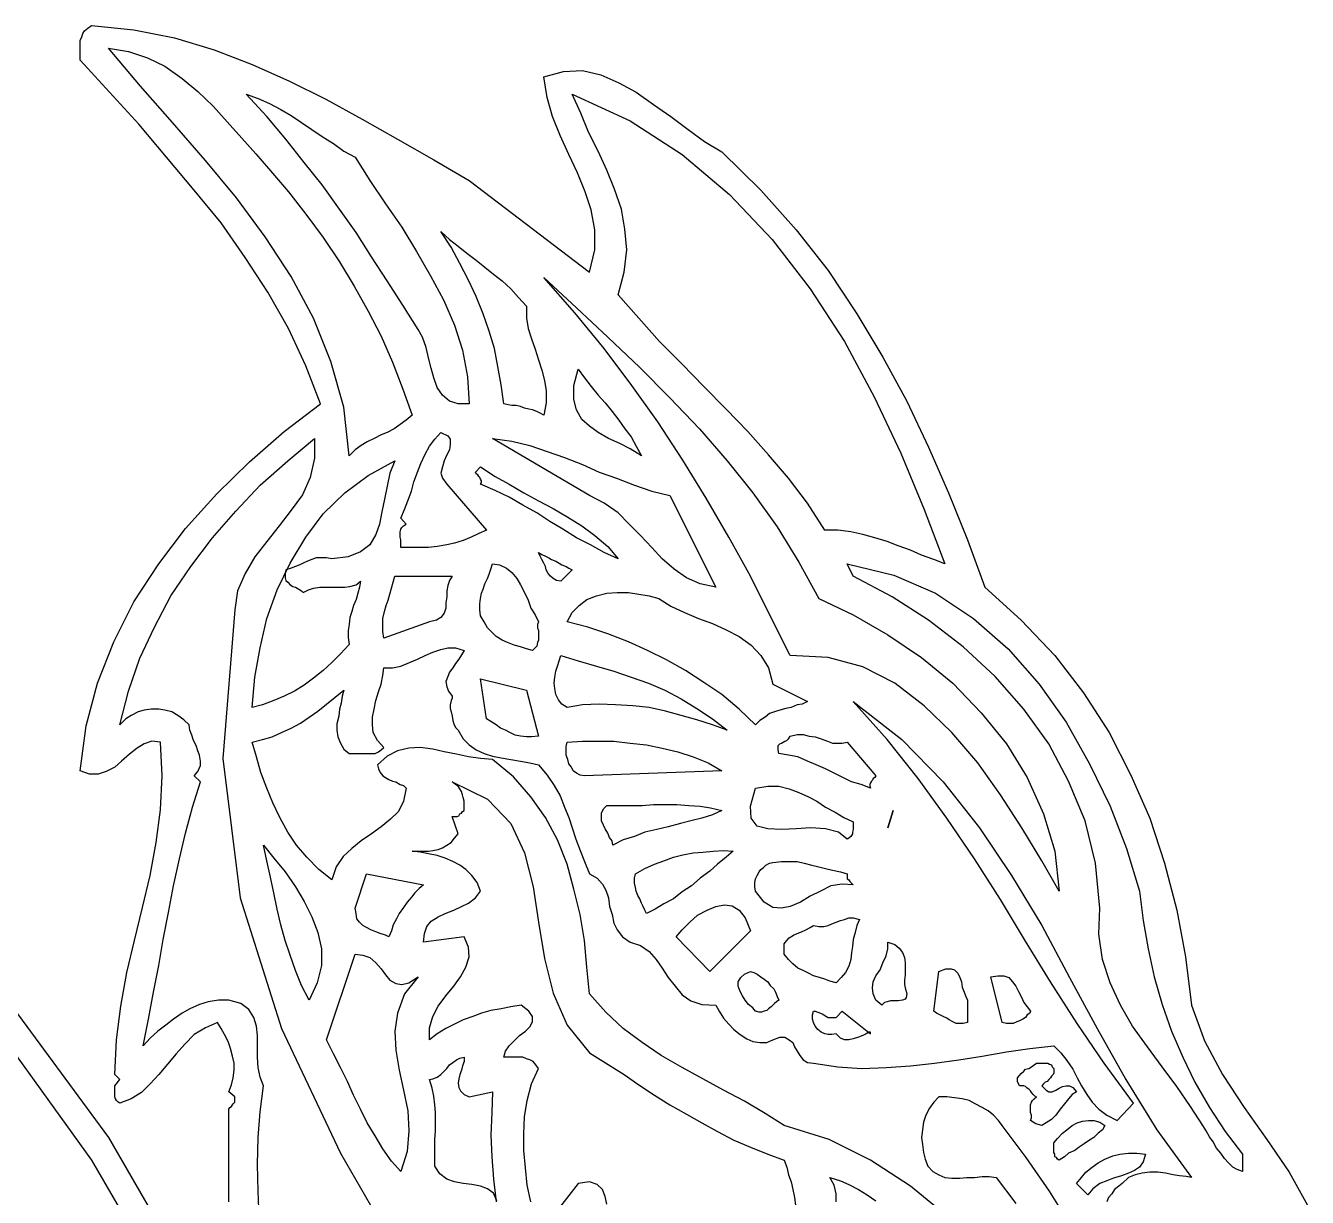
# Model space of a CAD drawing. Extents: x 0.03 to 7.3, y 0.04 to 8.79.
# Drawn here: x 5.632 to 7.114, y 6.95 to 8.304 of the extents above; entities that cross this region are included whole.
import ezdxf

# ---------------------------------------------------------------- set-up
doc = ezdxf.new("R2010")
doc.units = 0
doc.layers.add('1', color=7, linetype='Continuous')

msp = doc.modelspace()

# ---------------------------------------------------------------- linework, layer by layer
for points in [[(5.867, 6.945), (5.867, 6.968), (5.867, 6.99), (5.867, 7.012), (5.867, 7.033), (5.867, 7.052), (5.868, 7.054), (5.87, 7.055), (5.871, 7.057), (5.872, 7.058), (5.874, 7.06), (5.874, 7.062), (5.874, 7.064), (5.874, 7.066), (5.867, 7.072), (5.87, 7.08), (5.872, 7.088), (5.873, 7.097), (5.873, 7.105), (5.871, 7.113), (5.869, 7.122), (5.866, 7.13), (5.862, 7.138), (5.858, 7.145), (5.854, 7.152), (5.84, 7.146), (5.827, 7.138), (5.816, 7.127), (5.806, 7.116), (5.796, 7.104), (5.786, 7.092), (5.776, 7.081), (5.766, 7.071), (5.754, 7.064), (5.741, 7.059), (5.739, 7.06), (5.737, 7.062), (5.736, 7.064), (5.735, 7.066), (5.735, 7.068), (5.735, 7.071), (5.735, 7.073), (5.735, 7.076), (5.735, 7.079), (5.741, 7.086), (5.735, 7.092), (5.737, 7.132), (5.742, 7.171), (5.749, 7.21), (5.758, 7.247), (5.767, 7.285), (5.776, 7.322), (5.783, 7.36), (5.788, 7.398), (5.79, 7.437), (5.788, 7.476), (5.778, 7.477), (5.769, 7.474), (5.761, 7.469), (5.752, 7.462), (5.743, 7.454), (5.735, 7.447), (5.725, 7.442), (5.716, 7.439), (5.706, 7.439), (5.695, 7.443), (5.702, 7.495), (5.715, 7.544), (5.734, 7.592), (5.757, 7.638), (5.786, 7.682), (5.817, 7.723), (5.853, 7.763), (5.891, 7.8), (5.931, 7.835), (5.973, 7.867), (5.956, 7.911), (5.936, 7.954), (5.912, 7.996), (5.886, 8.036), (5.858, 8.076), (5.827, 8.114), (5.795, 8.152), (5.763, 8.19), (5.729, 8.227), (5.695, 8.264), (5.695, 8.269), (5.695, 8.274), (5.695, 8.278), (5.695, 8.283), (5.695, 8.287), (5.697, 8.291), (5.698, 8.295), (5.7, 8.298), (5.704, 8.301), (5.708, 8.304), (5.757, 8.299), (5.804, 8.29), (5.85, 8.276), (5.894, 8.259), (5.937, 8.24), (5.979, 8.219), (6.021, 8.196), (6.062, 8.173), (6.104, 8.149), (6.145, 8.125), (6.284, 8.019), (6.29, 8.045), (6.29, 8.068), (6.286, 8.091), (6.279, 8.112), (6.27, 8.134), (6.26, 8.155), (6.25, 8.177), (6.241, 8.199), (6.235, 8.221), (6.231, 8.245), (6.254, 8.251), (6.276, 8.252), (6.297, 8.247), (6.318, 8.238), (6.338, 8.227), (6.358, 8.213), (6.378, 8.199), (6.398, 8.184), (6.417, 8.17), (6.437, 8.158), (6.482, 8.114), (6.523, 8.068), (6.56, 8.021), (6.593, 7.971), (6.623, 7.921), (6.651, 7.87), (6.676, 7.817), (6.699, 7.764), (6.721, 7.71), (6.741, 7.655), (6.783, 7.617), (6.822, 7.576), (6.855, 7.533), (6.885, 7.487), (6.91, 7.438), (6.932, 7.388), (6.949, 7.336), (6.963, 7.282), (6.973, 7.228), (6.98, 7.172), (6.995, 7.131), (7.016, 7.092), (7.041, 7.054), (7.067, 7.017), (7.093, 6.979), (7.114, 6.941)], [(5.613, 7.175), (5.728, 7.019), (5.9, 6.721)], [(6.821, 7.099), (6.821, 7.096), (6.821, 7.094), (6.82, 7.092), (6.818, 7.09), (6.817, 7.088), (6.815, 7.086), (6.813, 7.084), (6.811, 7.083), (6.809, 7.081), (6.807, 7.079), (6.812, 7.074), (6.815, 7.072), (6.819, 7.072), (6.823, 7.074), (6.827, 7.076), (6.831, 7.078), (6.835, 7.079), (6.839, 7.079), (6.843, 7.077), (6.847, 7.072), (6.842, 7.069), (6.838, 7.064), (6.833, 7.058), (6.828, 7.052), (6.823, 7.045), (6.818, 7.04), (6.812, 7.036), (6.807, 7.033), (6.8, 7.035), (6.794, 7.039), (6.795, 7.042), (6.795, 7.045), (6.794, 7.048), (6.794, 7.051), (6.794, 7.054), (6.794, 7.057), (6.795, 7.06), (6.796, 7.062), (6.798, 7.064), (6.801, 7.066), (6.799, 7.067), (6.797, 7.069), (6.795, 7.071), (6.794, 7.073), (6.792, 7.075), (6.79, 7.076), (6.788, 7.078), (6.786, 7.079), (6.784, 7.079), (6.781, 7.079), (6.779, 7.084), (6.779, 7.088), (6.781, 7.091), (6.783, 7.093), (6.786, 7.096), (6.788, 7.098), (6.792, 7.099), (6.795, 7.101), (6.798, 7.103), (6.801, 7.105), (6.804, 7.105), (6.807, 7.105), (6.809, 7.105), (6.812, 7.105), (6.814, 7.105), (6.816, 7.104), (6.818, 7.103), (6.819, 7.101), (6.821, 7.099)], [(6.88, 7.033), (6.877, 7.028), (6.872, 7.024), (6.867, 7.019), (6.862, 7.016), (6.856, 7.012), (6.85, 7.008), (6.845, 7.004), (6.838, 7.001), (6.833, 6.997), (6.827, 6.993), (6.825, 6.994), (6.824, 6.996), (6.822, 6.997), (6.822, 7), (6.821, 7.002), (6.821, 7.004), (6.821, 7.007), (6.821, 7.01), (6.821, 7.013), (6.825, 7.018), (6.831, 7.024), (6.836, 7.028), (6.842, 7.033), (6.848, 7.036), (6.854, 7.038), (6.861, 7.039), (6.867, 7.039), (6.874, 7.037), (6.88, 7.033)], [(6.927, 7), (6.924, 6.991), (6.92, 6.985), (6.914, 6.981), (6.907, 6.978), (6.899, 6.975), (6.89, 6.972), (6.882, 6.969), (6.874, 6.966), (6.866, 6.96), (6.86, 6.953), (6.847, 6.966), (6.853, 6.973), (6.858, 6.979), (6.865, 6.985), (6.872, 6.99), (6.88, 6.994), (6.889, 6.998), (6.897, 7), (6.907, 7.001), (6.917, 7.001), (6.927, 7)]]:
    msp.add_lwpolyline(points)
at = {"layer": '1'}
for points in [[(5.913, 8.139), (5.936, 8.112), (5.956, 8.086), (5.976, 8.059), (5.995, 8.031), (6.012, 8.003), (6.028, 7.974), (6.043, 7.945), (6.056, 7.915), (6.068, 7.884), (6.079, 7.854), (6.072, 7.848), (6.065, 7.843), (6.058, 7.838), (6.05, 7.834), (6.043, 7.831), (6.035, 7.827), (6.027, 7.823), (6.02, 7.819), (6.013, 7.814), (6.006, 7.807), (6, 7.863), (5.985, 7.916), (5.965, 7.966), (5.939, 8.014), (5.909, 8.06), (5.876, 8.105), (5.84, 8.148), (5.802, 8.192), (5.765, 8.234), (5.728, 8.278), (5.751, 8.274), (5.773, 8.267), (5.793, 8.257), (5.813, 8.243), (5.831, 8.228), (5.849, 8.211), (5.865, 8.193), (5.882, 8.174), (5.898, 8.156), (5.913, 8.139)], [(6.013, 8.152), (6.03, 8.125), (6.048, 8.098), (6.067, 8.071), (6.084, 8.043), (6.1, 8.015), (6.115, 7.987), (6.128, 7.958), (6.137, 7.929), (6.143, 7.898), (6.145, 7.867), (6.132, 7.867), (6.122, 7.87), (6.114, 7.877), (6.108, 7.886), (6.104, 7.897), (6.101, 7.908), (6.098, 7.92), (6.095, 7.932), (6.091, 7.944), (6.086, 7.953), (6.068, 7.981), (6.05, 8.009), (6.032, 8.037), (6.014, 8.065), (5.995, 8.092), (5.975, 8.12), (5.954, 8.146), (5.933, 8.173), (5.911, 8.199), (5.887, 8.225), (5.901, 8.22), (5.914, 8.214), (5.927, 8.207), (5.939, 8.2), (5.951, 8.192), (5.963, 8.184), (5.976, 8.175), (5.988, 8.168), (6, 8.159), (6.013, 8.152)], [(6.695, 7.682), (6.682, 7.687), (6.668, 7.692), (6.655, 7.698), (6.641, 7.703), (6.628, 7.708), (6.614, 7.712), (6.6, 7.716), (6.586, 7.719), (6.571, 7.721), (6.556, 7.721), (6.536, 7.752), (6.514, 7.781), (6.491, 7.808), (6.467, 7.835), (6.442, 7.861), (6.416, 7.887), (6.391, 7.913), (6.365, 7.939), (6.341, 7.966), (6.317, 7.993), (6.324, 8.019), (6.327, 8.045), (6.325, 8.069), (6.321, 8.092), (6.313, 8.115), (6.304, 8.137), (6.294, 8.159), (6.283, 8.181), (6.274, 8.203), (6.264, 8.225), (6.331, 8.194), (6.391, 8.155), (6.446, 8.109), (6.495, 8.057), (6.539, 8), (6.579, 7.939), (6.613, 7.875), (6.644, 7.81), (6.671, 7.745), (6.695, 7.682)], [(6.211, 7.98), (6.211, 7.966), (6.213, 7.954), (6.217, 7.942), (6.221, 7.93), (6.225, 7.918), (6.229, 7.906), (6.232, 7.894), (6.234, 7.882), (6.234, 7.868), (6.231, 7.854), (6.227, 7.856), (6.223, 7.858), (6.218, 7.86), (6.214, 7.861), (6.209, 7.862), (6.204, 7.864), (6.199, 7.865), (6.194, 7.865), (6.19, 7.866), (6.185, 7.867), (6.182, 7.889), (6.178, 7.91), (6.174, 7.931), (6.168, 7.951), (6.161, 7.971), (6.153, 7.991), (6.144, 8.01), (6.134, 8.029), (6.124, 8.048), (6.112, 8.066), (6.122, 8.057), (6.132, 8.049), (6.142, 8.041), (6.153, 8.033), (6.163, 8.025), (6.173, 8.017), (6.183, 8.009), (6.193, 8), (6.202, 7.99), (6.211, 7.98)], [(6.549, 7.642), (6.589, 7.623), (6.629, 7.6), (6.668, 7.574), (6.704, 7.544), (6.737, 7.51), (6.766, 7.474), (6.79, 7.435), (6.809, 7.393), (6.822, 7.35), (6.827, 7.304), (6.807, 7.339), (6.784, 7.377), (6.759, 7.415), (6.733, 7.452), (6.703, 7.487), (6.671, 7.518), (6.637, 7.544), (6.6, 7.563), (6.56, 7.574), (6.516, 7.576), (6.493, 7.622), (6.47, 7.668), (6.445, 7.713), (6.419, 7.758), (6.392, 7.802), (6.363, 7.846), (6.333, 7.888), (6.301, 7.931), (6.267, 7.972), (6.231, 8.013), (6.269, 7.978), (6.305, 7.944), (6.342, 7.909), (6.377, 7.874), (6.411, 7.838), (6.443, 7.801), (6.473, 7.764), (6.501, 7.725), (6.526, 7.684), (6.549, 7.642)], [(6.344, 7.807), (6.331, 7.815), (6.319, 7.821), (6.306, 7.827), (6.294, 7.834), (6.284, 7.841), (6.275, 7.849), (6.269, 7.86), (6.266, 7.872), (6.266, 7.888), (6.271, 7.907), (6.278, 7.897), (6.286, 7.887), (6.294, 7.877), (6.302, 7.868), (6.31, 7.858), (6.318, 7.848), (6.325, 7.838), (6.332, 7.829), (6.338, 7.818), (6.344, 7.807)], [(5.902, 6.927), (5.901, 6.957), (5.9, 6.988), (5.901, 7.019), (5.903, 7.049), (5.907, 7.079), (5.903, 7.089), (5.901, 7.1), (5.9, 7.112), (5.9, 7.125), (5.9, 7.137), (5.899, 7.148), (5.896, 7.158), (5.89, 7.167), (5.881, 7.174), (5.867, 7.178), (5.855, 7.178), (5.843, 7.176), (5.833, 7.173), (5.822, 7.168), (5.813, 7.163), (5.803, 7.156), (5.794, 7.149), (5.785, 7.142), (5.776, 7.134), (5.768, 7.125), (5.774, 7.156), (5.78, 7.187), (5.786, 7.218), (5.791, 7.248), (5.797, 7.279), (5.803, 7.31), (5.81, 7.341), (5.817, 7.371), (5.825, 7.401), (5.834, 7.43), (5.827, 7.437), (5.831, 7.442), (5.834, 7.449), (5.834, 7.454), (5.833, 7.461), (5.831, 7.466), (5.829, 7.472), (5.826, 7.478), (5.824, 7.484), (5.822, 7.49), (5.821, 7.496), (5.815, 7.502), (5.808, 7.507), (5.801, 7.511), (5.793, 7.513), (5.786, 7.514), (5.777, 7.514), (5.769, 7.513), (5.762, 7.511), (5.754, 7.507), (5.748, 7.503), (5.741, 7.496), (5.751, 7.535), (5.764, 7.573), (5.781, 7.609), (5.8, 7.645), (5.823, 7.679), (5.848, 7.712), (5.875, 7.743), (5.903, 7.773), (5.935, 7.801), (5.966, 7.827), (5.966, 7.804), (5.961, 7.782), (5.952, 7.762), (5.939, 7.744), (5.925, 7.726), (5.911, 7.708), (5.897, 7.69), (5.886, 7.671), (5.877, 7.651), (5.874, 7.629)], [(6.119, 7.774), (6.165, 7.721), (6.156, 7.717), (6.147, 7.713), (6.138, 7.709), (6.128, 7.706), (6.119, 7.704), (6.108, 7.702), (6.098, 7.701), (6.088, 7.701), (6.077, 7.701), (6.066, 7.701), (6.066, 7.704), (6.066, 7.707), (6.066, 7.71), (6.065, 7.713), (6.065, 7.716), (6.065, 7.719), (6.066, 7.722), (6.067, 7.724), (6.069, 7.726), (6.072, 7.728), (6.066, 7.735), (6.07, 7.745), (6.074, 7.755), (6.078, 7.766), (6.081, 7.777), (6.085, 7.788), (6.089, 7.798), (6.094, 7.809), (6.099, 7.818), (6.105, 7.826), (6.112, 7.834), (6.12, 7.83), (6.123, 7.826), (6.123, 7.82), (6.122, 7.814), (6.119, 7.808), (6.116, 7.801), (6.114, 7.794), (6.112, 7.787), (6.114, 7.781), (6.119, 7.774)], [(6.377, 7.761), (6.43, 7.655), (6.412, 7.659), (6.396, 7.666), (6.382, 7.676), (6.368, 7.688), (6.356, 7.701), (6.343, 7.715), (6.33, 7.728), (6.317, 7.741), (6.301, 7.752), (6.284, 7.761), (6.172, 7.827), (6.194, 7.824), (6.215, 7.819), (6.235, 7.812), (6.255, 7.805), (6.276, 7.797), (6.295, 7.788), (6.315, 7.781), (6.336, 7.773), (6.356, 7.766), (6.377, 7.761)], [(5.986, 7.688), (5.98, 7.689), (5.974, 7.689), (5.968, 7.689), (5.963, 7.687), (5.958, 7.685), (5.953, 7.683), (5.949, 7.681), (5.944, 7.679), (5.939, 7.677), (5.933, 7.675), (5.932, 7.67), (5.932, 7.666), (5.933, 7.663), (5.935, 7.661), (5.938, 7.658), (5.941, 7.656), (5.944, 7.655), (5.948, 7.653), (5.951, 7.651), (5.953, 7.649), (5.959, 7.652), (5.965, 7.654), (5.972, 7.655), (5.979, 7.655), (5.986, 7.655), (5.993, 7.655), (6.001, 7.655), (6.007, 7.656), (6.014, 7.658), (6.019, 7.662), (6.018, 7.655), (6.016, 7.648), (6.014, 7.641), (6.011, 7.634), (6.009, 7.627), (6.007, 7.62), (6.006, 7.612), (6.005, 7.605), (6.005, 7.597), (6.006, 7.589), (5.996, 7.578), (5.986, 7.568), (5.976, 7.559), (5.965, 7.55), (5.954, 7.542), (5.943, 7.535), (5.931, 7.529), (5.919, 7.524), (5.906, 7.519), (5.894, 7.516), (5.897, 7.551), (5.903, 7.585), (5.911, 7.619), (5.923, 7.652), (5.938, 7.683), (5.956, 7.713), (5.976, 7.74), (6.001, 7.764), (6.028, 7.784), (6.059, 7.801), (6.053, 7.787), (6.05, 7.772), (6.047, 7.757), (6.044, 7.742), (6.041, 7.728), (6.037, 7.716), (6.03, 7.704), (6.019, 7.696), (6.005, 7.69), (5.986, 7.688)], [(6.317, 7.688), (6.301, 7.695), (6.285, 7.704), (6.269, 7.712), (6.253, 7.722), (6.238, 7.731), (6.223, 7.741), (6.207, 7.75), (6.191, 7.759), (6.175, 7.767), (6.158, 7.774), (6.159, 7.776), (6.159, 7.778), (6.158, 7.78), (6.157, 7.782), (6.156, 7.783), (6.155, 7.785), (6.153, 7.786), (6.152, 7.788), (6.158, 7.794), (6.175, 7.783), (6.191, 7.774), (6.208, 7.764), (6.225, 7.755), (6.242, 7.746), (6.259, 7.736), (6.275, 7.726), (6.29, 7.715), (6.305, 7.702), (6.317, 7.688)], [(6.264, 7.675), (6.251, 7.662), (6.246, 7.663), (6.242, 7.665), (6.239, 7.668), (6.236, 7.671), (6.234, 7.675), (6.233, 7.679), (6.231, 7.683), (6.229, 7.687), (6.227, 7.691), (6.225, 7.695), (6.229, 7.693), (6.233, 7.691), (6.237, 7.689), (6.24, 7.687), (6.245, 7.685), (6.249, 7.683), (6.252, 7.681), (6.257, 7.679), (6.26, 7.677), (6.264, 7.675)], [(6.225, 7.615), (6.224, 7.612), (6.224, 7.608), (6.225, 7.605), (6.225, 7.601), (6.225, 7.597), (6.225, 7.594), (6.224, 7.591), (6.223, 7.587), (6.221, 7.585), (6.218, 7.582), (6.211, 7.584), (6.204, 7.586), (6.197, 7.588), (6.189, 7.591), (6.183, 7.594), (6.176, 7.598), (6.171, 7.603), (6.166, 7.608), (6.162, 7.615), (6.158, 7.622), (6.157, 7.629), (6.157, 7.636), (6.158, 7.642), (6.159, 7.648), (6.161, 7.653), (6.163, 7.659), (6.166, 7.665), (6.168, 7.67), (6.17, 7.676), (6.172, 7.682), (6.18, 7.681), (6.188, 7.677), (6.194, 7.672), (6.2, 7.665), (6.204, 7.658), (6.209, 7.649), (6.213, 7.64), (6.216, 7.631), (6.221, 7.623), (6.225, 7.615)], [(6.92, 7.304), (6.924, 7.27), (6.93, 7.237), (6.937, 7.205), (6.946, 7.173), (6.957, 7.142), (6.97, 7.112), (6.984, 7.083), (7.001, 7.054), (7.019, 7.026), (7.039, 7), (7.039, 6.98), (7.033, 6.982), (7.028, 6.985), (7.023, 6.99), (7.018, 6.995), (7.014, 7.001), (7.009, 7.007), (7.005, 7.014), (7.001, 7.02), (6.997, 7.027), (6.993, 7.033), (6.979, 7.055), (6.963, 7.078), (6.946, 7.101), (6.929, 7.124), (6.912, 7.148), (6.898, 7.172), (6.886, 7.198), (6.877, 7.225), (6.873, 7.254), (6.874, 7.284), (6.869, 7.336), (6.857, 7.385), (6.838, 7.431), (6.815, 7.474), (6.786, 7.514), (6.753, 7.552), (6.716, 7.586), (6.676, 7.617), (6.634, 7.644), (6.589, 7.668), (6.582, 7.682), (6.636, 7.669), (6.684, 7.648), (6.728, 7.619), (6.768, 7.584), (6.804, 7.543), (6.835, 7.499), (6.862, 7.451), (6.886, 7.402), (6.905, 7.353), (6.92, 7.304)], [(6.125, 7.668), (6.122, 7.663), (6.12, 7.657), (6.119, 7.651), (6.119, 7.644), (6.118, 7.637), (6.118, 7.631), (6.116, 7.625), (6.112, 7.62), (6.107, 7.617), (6.099, 7.615), (6.046, 7.596), (6.045, 7.604), (6.045, 7.612), (6.045, 7.619), (6.047, 7.627), (6.049, 7.634), (6.051, 7.64), (6.053, 7.647), (6.055, 7.654), (6.057, 7.661), (6.059, 7.668), (6.125, 7.668)], [(6.496, 7.543), (6.536, 7.523), (6.53, 7.52), (6.524, 7.519), (6.517, 7.516), (6.511, 7.515), (6.504, 7.513), (6.498, 7.511), (6.492, 7.509), (6.487, 7.505), (6.481, 7.501), (6.476, 7.496), (6.457, 7.514), (6.437, 7.531), (6.416, 7.545), (6.395, 7.559), (6.373, 7.571), (6.351, 7.582), (6.329, 7.592), (6.305, 7.601), (6.282, 7.609), (6.258, 7.615), (6.264, 7.626), (6.272, 7.634), (6.281, 7.641), (6.292, 7.645), (6.304, 7.648), (6.316, 7.649), (6.329, 7.649), (6.341, 7.647), (6.353, 7.645), (6.364, 7.642), (6.378, 7.633), (6.394, 7.626), (6.41, 7.619), (6.426, 7.613), (6.442, 7.606), (6.457, 7.598), (6.471, 7.588), (6.482, 7.576), (6.491, 7.562), (6.496, 7.543)], [(5.874, 7.629), (5.86, 7.457), (5.88, 7.296), (5.928, 7.145), (5.996, 7.001), (6.077, 6.861)], [(6.698, 6.928), (6.655, 6.963), (6.609, 6.993), (6.561, 7.017), (6.509, 7.033), (6.487, 7.047), (6.463, 7.061), (6.439, 7.074), (6.415, 7.087), (6.391, 7.1), (6.367, 7.114), (6.345, 7.129), (6.323, 7.145), (6.303, 7.164), (6.284, 7.185), (6.281, 7.216), (6.278, 7.247), (6.273, 7.277), (6.266, 7.306), (6.258, 7.335), (6.247, 7.363), (6.233, 7.389), (6.216, 7.413), (6.196, 7.436), (6.172, 7.456), (6.158, 7.457), (6.144, 7.459), (6.13, 7.462), (6.116, 7.465), (6.103, 7.468), (6.088, 7.47), (6.075, 7.469), (6.062, 7.466), (6.05, 7.46), (6.039, 7.45), (6.04, 7.445), (6.042, 7.441), (6.045, 7.437), (6.048, 7.435), (6.052, 7.433), (6.056, 7.431), (6.06, 7.43), (6.065, 7.427), (6.069, 7.426), (6.072, 7.423), (6.069, 7.408), (6.063, 7.396), (6.054, 7.387), (6.043, 7.378), (6.032, 7.37), (6.02, 7.362), (6.009, 7.353), (5.999, 7.344), (5.991, 7.332), (5.986, 7.317), (5.971, 7.329), (5.957, 7.343), (5.945, 7.357), (5.935, 7.372), (5.926, 7.389), (5.918, 7.406), (5.911, 7.423), (5.904, 7.441), (5.899, 7.459), (5.894, 7.476), (5.906, 7.479), (5.917, 7.482), (5.928, 7.487), (5.939, 7.492), (5.95, 7.498), (5.96, 7.505), (5.97, 7.512), (5.98, 7.52), (5.99, 7.528), (6, 7.536), (5.998, 7.529), (5.997, 7.521), (5.995, 7.514), (5.994, 7.506), (5.992, 7.497), (5.992, 7.49), (5.993, 7.482), (5.996, 7.475), (6, 7.468), (6.006, 7.463), (6.01, 7.463), (6.014, 7.463), (6.019, 7.463), (6.023, 7.463), (6.028, 7.463), (6.032, 7.463), (6.036, 7.463), (6.04, 7.465), (6.043, 7.467), (6.046, 7.47), (6.039, 7.478), (6.034, 7.487), (6.033, 7.496), (6.033, 7.505), (6.035, 7.514), (6.037, 7.524), (6.04, 7.534), (6.043, 7.543), (6.045, 7.553), (6.046, 7.562), (6.056, 7.562), (6.066, 7.564), (6.076, 7.568), (6.085, 7.572), (6.094, 7.576), (6.103, 7.58), (6.112, 7.583), (6.12, 7.585), (6.129, 7.585), (6.139, 7.582)], [(6.139, 7.582), (6.136, 7.577), (6.133, 7.572), (6.129, 7.567), (6.126, 7.562), (6.122, 7.557), (6.12, 7.552), (6.118, 7.546), (6.119, 7.54), (6.121, 7.535), (6.125, 7.529), (6.125, 7.527), (6.124, 7.524), (6.123, 7.519), (6.123, 7.515), (6.124, 7.511), (6.125, 7.506), (6.126, 7.501), (6.127, 7.497), (6.129, 7.493), (6.132, 7.49), (6.138, 7.48), (6.145, 7.473), (6.153, 7.467), (6.162, 7.463), (6.172, 7.46), (6.182, 7.458), (6.193, 7.456), (6.204, 7.454), (6.215, 7.452), (6.225, 7.45), (6.235, 7.438), (6.243, 7.426), (6.25, 7.414), (6.255, 7.401), (6.26, 7.389), (6.264, 7.377), (6.268, 7.364), (6.273, 7.351), (6.278, 7.338), (6.284, 7.324), (6.293, 7.319), (6.299, 7.312), (6.303, 7.305), (6.306, 7.296), (6.307, 7.286), (6.31, 7.277), (6.312, 7.267), (6.316, 7.259), (6.322, 7.251), (6.331, 7.245), (6.343, 7.241), (6.353, 7.234), (6.361, 7.225), (6.368, 7.215), (6.375, 7.204), (6.383, 7.194), (6.391, 7.184), (6.401, 7.177), (6.414, 7.173), (6.43, 7.172), (6.434, 7.165), (6.439, 7.157), (6.445, 7.15), (6.451, 7.144), (6.458, 7.138), (6.466, 7.133), (6.473, 7.13), (6.481, 7.129), (6.489, 7.129), (6.496, 7.132), (6.504, 7.135), (6.51, 7.135), (6.515, 7.132), (6.519, 7.129), (6.521, 7.124), (6.524, 7.119), (6.527, 7.114), (6.531, 7.109), (6.536, 7.106), (6.543, 7.105), (6.571, 7.101), (6.599, 7.099), (6.627, 7.1), (6.655, 7.102), (6.683, 7.105), (6.711, 7.109), (6.738, 7.113), (6.766, 7.118), (6.793, 7.122), (6.821, 7.125), (6.829, 7.117), (6.836, 7.108), (6.843, 7.098), (6.848, 7.088), (6.853, 7.079), (6.859, 7.069), (6.865, 7.06), (6.873, 7.052), (6.882, 7.045), (6.894, 7.039), (6.913, 7.059), (6.879, 7.105), (6.848, 7.151), (6.817, 7.199), (6.788, 7.246), (6.759, 7.294), (6.729, 7.341), (6.697, 7.388), (6.664, 7.434), (6.628, 7.479), (6.589, 7.523), (6.645, 7.479), (6.693, 7.43), (6.735, 7.377), (6.772, 7.322), (6.807, 7.264), (6.839, 7.204), (6.871, 7.145), (6.904, 7.086), (6.94, 7.028), (6.98, 6.973), (6.974, 6.974), (6.966, 6.975), (6.959, 6.976), (6.95, 6.978), (6.941, 6.979), (6.932, 6.979), (6.923, 6.978), (6.915, 6.976), (6.907, 6.973), (6.9, 6.966), (6.896, 6.963), (6.891, 6.959), (6.888, 6.954), (6.884, 6.95), (6.882, 6.945)], [(6.443, 7.49), (6.426, 7.496), (6.408, 7.502), (6.39, 7.507), (6.372, 7.512), (6.353, 7.516), (6.334, 7.518), (6.314, 7.519), (6.295, 7.52), (6.276, 7.519), (6.258, 7.516), (6.252, 7.52), (6.248, 7.525), (6.245, 7.531), (6.244, 7.538), (6.243, 7.544), (6.244, 7.551), (6.245, 7.558), (6.247, 7.564), (6.249, 7.57), (6.251, 7.576), (6.271, 7.57), (6.292, 7.564), (6.312, 7.558), (6.332, 7.551), (6.352, 7.544), (6.371, 7.536), (6.39, 7.526), (6.408, 7.515), (6.426, 7.503), (6.443, 7.49)], [(6.225, 7.483), (6.217, 7.482), (6.211, 7.482), (6.204, 7.483), (6.198, 7.484), (6.192, 7.487), (6.187, 7.49), (6.181, 7.492), (6.176, 7.496), (6.17, 7.5), (6.165, 7.503), (6.158, 7.549), (6.211, 7.536), (6.225, 7.483)], [(6.582, 7.476), (6.615, 7.437), (6.614, 7.435), (6.612, 7.434), (6.611, 7.432), (6.61, 7.431), (6.609, 7.429), (6.608, 7.427), (6.608, 7.425), (6.609, 7.423), (6.598, 7.427), (6.587, 7.43), (6.577, 7.435), (6.567, 7.44), (6.557, 7.445), (6.546, 7.45), (6.536, 7.454), (6.525, 7.459), (6.514, 7.461), (6.503, 7.463), (6.502, 7.467), (6.502, 7.47), (6.502, 7.472), (6.504, 7.474), (6.506, 7.475), (6.508, 7.476), (6.51, 7.477), (6.512, 7.478), (6.514, 7.48), (6.516, 7.483), (6.524, 7.485), (6.531, 7.485), (6.538, 7.483), (6.545, 7.482), (6.552, 7.48), (6.559, 7.477), (6.565, 7.475), (6.571, 7.475), (6.576, 7.475), (6.582, 7.476)], [(6.437, 7.443), (6.278, 7.437), (6.273, 7.438), (6.269, 7.44), (6.265, 7.443), (6.263, 7.447), (6.26, 7.451), (6.259, 7.456), (6.257, 7.461), (6.257, 7.466), (6.257, 7.471), (6.258, 7.476), (6.276, 7.477), (6.293, 7.477), (6.312, 7.477), (6.331, 7.475), (6.35, 7.473), (6.368, 7.469), (6.386, 7.465), (6.404, 7.459), (6.421, 7.452), (6.437, 7.443)], [(6.216, 6.945), (6.212, 6.964), (6.21, 6.984), (6.208, 7.004), (6.208, 7.023), (6.209, 7.043), (6.212, 7.062), (6.217, 7.081), (6.225, 7.099), (6.222, 7.103), (6.219, 7.107), (6.215, 7.109), (6.211, 7.11), (6.207, 7.112), (6.203, 7.112), (6.199, 7.112), (6.194, 7.112), (6.189, 7.112), (6.185, 7.112), (6.187, 7.119), (6.191, 7.125), (6.197, 7.131), (6.203, 7.137), (6.21, 7.142), (6.215, 7.147), (6.218, 7.153), (6.218, 7.159), (6.214, 7.165), (6.205, 7.172), (6.193, 7.17), (6.182, 7.168), (6.17, 7.166), (6.159, 7.163), (6.149, 7.159), (6.138, 7.155), (6.128, 7.15), (6.118, 7.145), (6.108, 7.139), (6.099, 7.132), (6.099, 7.146), (6.103, 7.159), (6.109, 7.171), (6.118, 7.183), (6.127, 7.194), (6.135, 7.205), (6.141, 7.216), (6.145, 7.228), (6.144, 7.239), (6.139, 7.251), (6.092, 7.245), (6.093, 7.255), (6.096, 7.263), (6.101, 7.269), (6.109, 7.274), (6.117, 7.278), (6.127, 7.282), (6.136, 7.286), (6.144, 7.29), (6.152, 7.296), (6.158, 7.304), (6.154, 7.314), (6.148, 7.322), (6.141, 7.329), (6.134, 7.334), (6.126, 7.338), (6.117, 7.342), (6.108, 7.345), (6.098, 7.347), (6.088, 7.349), (6.079, 7.35), (6.085, 7.35), (6.091, 7.35), (6.098, 7.35), (6.103, 7.351), (6.109, 7.352), (6.114, 7.354), (6.119, 7.357), (6.124, 7.36), (6.128, 7.365), (6.132, 7.37), (6.125, 7.39), (6.127, 7.39), (6.129, 7.39), (6.131, 7.39), (6.133, 7.391), (6.134, 7.393), (6.136, 7.394), (6.137, 7.396), (6.139, 7.397), (6.139, 7.401), (6.139, 7.405), (6.139, 7.408), (6.138, 7.412), (6.137, 7.415), (6.136, 7.419), (6.134, 7.422), (6.132, 7.425), (6.129, 7.427), (6.125, 7.43), (6.166, 7.41), (6.193, 7.382), (6.209, 7.348), (6.219, 7.309), (6.225, 7.268), (6.232, 7.226), (6.242, 7.186), (6.258, 7.149), (6.284, 7.117), (6.324, 7.092)], [(6.589, 7.384), (6.589, 7.381), (6.589, 7.378), (6.589, 7.375), (6.588, 7.372), (6.588, 7.37), (6.587, 7.368), (6.586, 7.367), (6.584, 7.365), (6.582, 7.364), (6.572, 7.372), (6.557, 7.376), (6.54, 7.377), (6.523, 7.376), (6.506, 7.375), (6.49, 7.376), (6.478, 7.379), (6.471, 7.388), (6.47, 7.402), (6.476, 7.423), (6.49, 7.425), (6.503, 7.425), (6.515, 7.422), (6.526, 7.418), (6.537, 7.413), (6.547, 7.408), (6.557, 7.401), (6.568, 7.395), (6.578, 7.389), (6.589, 7.384)], [(6.437, 7.397), (6.426, 7.392), (6.414, 7.388), (6.401, 7.385), (6.389, 7.382), (6.375, 7.378), (6.362, 7.375), (6.348, 7.372), (6.336, 7.367), (6.323, 7.363), (6.311, 7.357), (6.31, 7.362), (6.307, 7.366), (6.305, 7.371), (6.302, 7.376), (6.3, 7.38), (6.298, 7.385), (6.298, 7.389), (6.298, 7.394), (6.3, 7.399), (6.304, 7.403), (6.317, 7.403), (6.331, 7.403), (6.345, 7.403), (6.358, 7.404), (6.372, 7.404), (6.385, 7.404), (6.399, 7.403), (6.412, 7.402), (6.424, 7.4), (6.437, 7.397)], [(6.635, 7.397), (6.629, 7.377), (6.635, 7.397)], [(5.96, 7.178), (5.951, 7.195), (5.944, 7.212), (5.938, 7.23), (5.932, 7.247), (5.927, 7.265), (5.923, 7.283), (5.919, 7.302), (5.915, 7.32), (5.911, 7.339), (5.907, 7.357), (5.919, 7.342), (5.932, 7.326), (5.944, 7.309), (5.954, 7.292), (5.963, 7.274), (5.97, 7.256), (5.974, 7.237), (5.974, 7.218), (5.969, 7.198), (5.96, 7.178)], [(6.45, 7.35), (6.442, 7.343), (6.432, 7.335), (6.423, 7.327), (6.412, 7.319), (6.402, 7.31), (6.391, 7.303), (6.381, 7.295), (6.37, 7.289), (6.36, 7.283), (6.35, 7.278), (6.348, 7.282), (6.346, 7.286), (6.344, 7.29), (6.342, 7.295), (6.34, 7.299), (6.338, 7.304), (6.337, 7.308), (6.336, 7.313), (6.336, 7.319), (6.337, 7.324), (6.348, 7.33), (6.359, 7.335), (6.37, 7.339), (6.381, 7.343), (6.392, 7.346), (6.404, 7.348), (6.415, 7.349), (6.427, 7.35), (6.439, 7.351), (6.45, 7.35)], [(6.582, 7.324), (6.582, 7.322), (6.582, 7.32), (6.582, 7.318), (6.584, 7.317), (6.585, 7.315), (6.586, 7.314), (6.588, 7.312), (6.589, 7.311), (6.576, 7.312), (6.563, 7.31), (6.551, 7.304), (6.539, 7.298), (6.528, 7.291), (6.516, 7.286), (6.506, 7.284), (6.496, 7.285), (6.486, 7.291), (6.476, 7.304), (6.475, 7.309), (6.475, 7.314), (6.476, 7.318), (6.478, 7.322), (6.48, 7.326), (6.482, 7.329), (6.485, 7.331), (6.488, 7.334), (6.492, 7.336), (6.496, 7.337), (6.506, 7.338), (6.515, 7.338), (6.524, 7.338), (6.532, 7.336), (6.541, 7.334), (6.549, 7.332), (6.557, 7.33), (6.565, 7.328), (6.574, 7.326), (6.582, 7.324)], [(6.092, 7.311), (6.087, 7.307), (6.082, 7.302), (6.078, 7.297), (6.073, 7.291), (6.069, 7.285), (6.064, 7.278), (6.061, 7.272), (6.057, 7.265), (6.055, 7.258), (6.052, 7.251), (6.048, 7.253), (6.042, 7.255), (6.037, 7.257), (6.031, 7.259), (6.026, 7.262), (6.022, 7.264), (6.018, 7.268), (6.015, 7.272), (6.014, 7.278), (6.013, 7.284), (6.026, 7.324), (6.092, 7.311)], [(6.423, 7.211), (6.384, 7.251), (6.391, 7.259), (6.4, 7.268), (6.409, 7.276), (6.42, 7.282), (6.43, 7.286), (6.44, 7.288), (6.449, 7.287), (6.457, 7.282), (6.464, 7.273), (6.47, 7.258), (6.423, 7.211)], [(6.596, 7.271), (6.593, 7.264), (6.591, 7.256), (6.589, 7.248), (6.588, 7.24), (6.587, 7.233), (6.586, 7.225), (6.584, 7.217), (6.58, 7.21), (6.575, 7.204), (6.569, 7.198), (6.562, 7.2), (6.556, 7.202), (6.55, 7.204), (6.543, 7.206), (6.537, 7.209), (6.531, 7.212), (6.525, 7.215), (6.519, 7.22), (6.514, 7.225), (6.509, 7.231), (6.509, 7.238), (6.509, 7.243), (6.512, 7.247), (6.515, 7.25), (6.52, 7.253), (6.524, 7.255), (6.529, 7.257), (6.534, 7.259), (6.539, 7.262), (6.543, 7.264), (6.549, 7.263), (6.555, 7.263), (6.56, 7.264), (6.564, 7.266), (6.569, 7.268), (6.574, 7.27), (6.579, 7.271), (6.584, 7.273), (6.589, 7.273), (6.596, 7.271)], [(6.649, 7.192), (6.651, 7.185), (6.65, 7.181), (6.649, 7.179), (6.646, 7.178), (6.641, 7.177), (6.637, 7.177), (6.632, 7.177), (6.628, 7.176), (6.625, 7.175), (6.622, 7.172), (6.615, 7.178), (6.612, 7.185), (6.611, 7.192), (6.612, 7.199), (6.615, 7.206), (6.62, 7.213), (6.623, 7.221), (6.627, 7.229), (6.629, 7.237), (6.629, 7.245), (6.637, 7.242), (6.642, 7.238), (6.646, 7.233), (6.648, 7.227), (6.649, 7.221), (6.649, 7.214), (6.649, 7.207), (6.648, 7.201), (6.648, 7.196), (6.649, 7.192)], [(6.086, 7.205), (6.07, 7.185), (6.062, 7.163), (6.059, 7.142), (6.06, 7.12), (6.064, 7.097), (6.069, 7.074), (6.074, 7.05), (6.075, 7.027), (6.073, 7.003), (6.066, 6.98), (6.055, 6.992), (6.045, 7.006), (6.036, 7.021), (6.027, 7.036), (6.019, 7.052), (6.011, 7.068), (6.004, 7.084), (5.996, 7.1), (5.988, 7.116), (5.98, 7.132), (6.013, 7.231), (6.022, 7.23), (6.03, 7.227), (6.037, 7.221), (6.043, 7.214), (6.048, 7.207), (6.053, 7.201), (6.06, 7.197), (6.067, 7.196), (6.075, 7.198), (6.086, 7.205)], [(6.503, 7.178), (6.5, 7.176), (6.498, 7.174), (6.496, 7.172), (6.494, 7.17), (6.491, 7.168), (6.489, 7.166), (6.486, 7.165), (6.483, 7.164), (6.48, 7.164), (6.476, 7.165), (6.473, 7.169), (6.468, 7.173), (6.464, 7.178), (6.461, 7.183), (6.458, 7.188), (6.456, 7.194), (6.456, 7.199), (6.459, 7.204), (6.463, 7.208), (6.47, 7.211), (6.474, 7.21), (6.478, 7.208), (6.482, 7.205), (6.486, 7.202), (6.49, 7.199), (6.493, 7.195), (6.497, 7.191), (6.499, 7.187), (6.501, 7.182), (6.503, 7.178)], [(6.721, 7.178), (6.721, 7.152), (6.716, 7.151), (6.712, 7.151), (6.708, 7.151), (6.704, 7.153), (6.7, 7.155), (6.697, 7.157), (6.693, 7.159), (6.689, 7.161), (6.685, 7.163), (6.682, 7.165), (6.688, 7.211), (6.696, 7.214), (6.702, 7.214), (6.706, 7.213), (6.71, 7.209), (6.712, 7.204), (6.714, 7.199), (6.715, 7.193), (6.717, 7.187), (6.719, 7.182), (6.721, 7.178)], [(6.794, 7.165), (6.793, 7.163), (6.79, 7.161), (6.788, 7.158), (6.785, 7.156), (6.781, 7.154), (6.778, 7.153), (6.774, 7.151), (6.77, 7.151), (6.766, 7.151), (6.761, 7.152), (6.748, 7.205), (6.756, 7.206), (6.763, 7.206), (6.769, 7.204), (6.773, 7.199), (6.777, 7.194), (6.78, 7.188), (6.783, 7.182), (6.786, 7.175), (6.79, 7.17), (6.794, 7.165)], [(6.569, 7.158), (6.576, 7.165), (6.609, 7.139), (6.609, 7.141), (6.607, 7.141), (6.604, 7.139), (6.6, 7.137), (6.595, 7.135), (6.589, 7.133), (6.584, 7.132), (6.579, 7.132), (6.574, 7.134), (6.569, 7.139), (6.564, 7.138), (6.56, 7.138), (6.556, 7.139), (6.552, 7.141), (6.548, 7.144), (6.545, 7.148), (6.543, 7.152), (6.542, 7.156), (6.542, 7.161), (6.543, 7.165), (6.545, 7.165), (6.548, 7.164), (6.551, 7.163), (6.553, 7.162), (6.555, 7.161), (6.558, 7.159), (6.56, 7.158), (6.563, 7.158), (6.566, 7.158), (6.569, 7.158)], [(5.591, 7.155), (5.708, 6.993)], [(6.177, 6.946), (6.173, 6.955), (6.166, 6.96), (6.158, 6.963), (6.148, 6.965), (6.138, 6.966), (6.128, 6.968), (6.119, 6.971), (6.111, 6.977), (6.105, 6.986), (6.105, 6.996), (6.105, 7.007), (6.105, 7.017), (6.106, 7.027), (6.106, 7.038), (6.106, 7.048), (6.105, 7.057), (6.104, 7.067), (6.102, 7.076), (6.099, 7.086), (6.103, 7.087), (6.108, 7.089), (6.112, 7.092), (6.115, 7.095), (6.119, 7.099), (6.122, 7.103), (6.126, 7.106), (6.13, 7.109), (6.134, 7.111), (6.139, 7.112)], [(6.139, 7.112), (6.139, 7.107), (6.137, 7.102), (6.136, 7.097), (6.134, 7.092), (6.133, 7.087), (6.132, 7.082), (6.133, 7.077), (6.135, 7.073), (6.139, 7.069), (6.145, 7.066), (6.172, 7.072), (6.171, 7.048), (6.17, 7.022), (6.171, 6.997), (6.173, 6.971), (6.176, 6.945)], [(6.324, 7.092), (6.341, 7.08), (6.359, 7.068), (6.377, 7.057), (6.396, 7.046), (6.414, 7.036), (6.432, 7.026), (6.451, 7.016), (6.47, 7.008), (6.49, 7), (6.509, 6.993), (6.512, 6.985), (6.514, 6.976), (6.517, 6.968), (6.519, 6.959), (6.521, 6.95), (6.522, 6.941)], [(6.841, 6.917), (6.816, 6.957), (6.789, 6.996), (6.761, 7.033), (6.757, 7.039), (6.751, 7.045), (6.745, 7.05), (6.738, 7.054), (6.73, 7.058), (6.723, 7.062), (6.715, 7.064), (6.706, 7.065), (6.697, 7.066), (6.688, 7.066), (6.682, 7.06), (6.677, 7.053), (6.673, 7.045), (6.67, 7.037), (6.669, 7.028), (6.668, 7.019), (6.669, 7.011), (6.67, 7.002), (6.672, 6.994), (6.675, 6.986), (6.681, 6.98), (6.688, 6.976), (6.695, 6.973), (6.703, 6.972), (6.712, 6.972), (6.72, 6.973), (6.729, 6.973), (6.738, 6.974), (6.746, 6.974), (6.754, 6.973), (6.777, 6.943)], [(5.708, 6.993), (5.74, 6.938), (5.773, 6.884), (5.804, 6.829), (5.834, 6.773), (5.863, 6.717), (5.89, 6.661), (5.915, 6.603), (5.937, 6.544), (5.957, 6.485), (5.973, 6.423), (5.944, 6.465), (5.915, 6.507), (5.888, 6.549), (5.861, 6.592), (5.834, 6.634), (5.805, 6.676), (5.775, 6.717), (5.743, 6.757), (5.707, 6.796), (5.668, 6.834), (5.49, 7.012)], [(6.304, 6.942), (6.302, 6.951), (6.299, 6.959), (6.293, 6.965), (6.284, 6.968), (6.271, 6.966), (6.225, 6.907)], [(6.569, 6.945), (6.569, 6.954), (6.567, 6.964), (6.562, 6.973), (6.574, 6.969), (6.584, 6.965), (6.595, 6.959), (6.605, 6.953), (6.615, 6.946)]]:
    msp.add_lwpolyline(points, dxfattribs=at)

doc.saveas('drawing.dxf')
